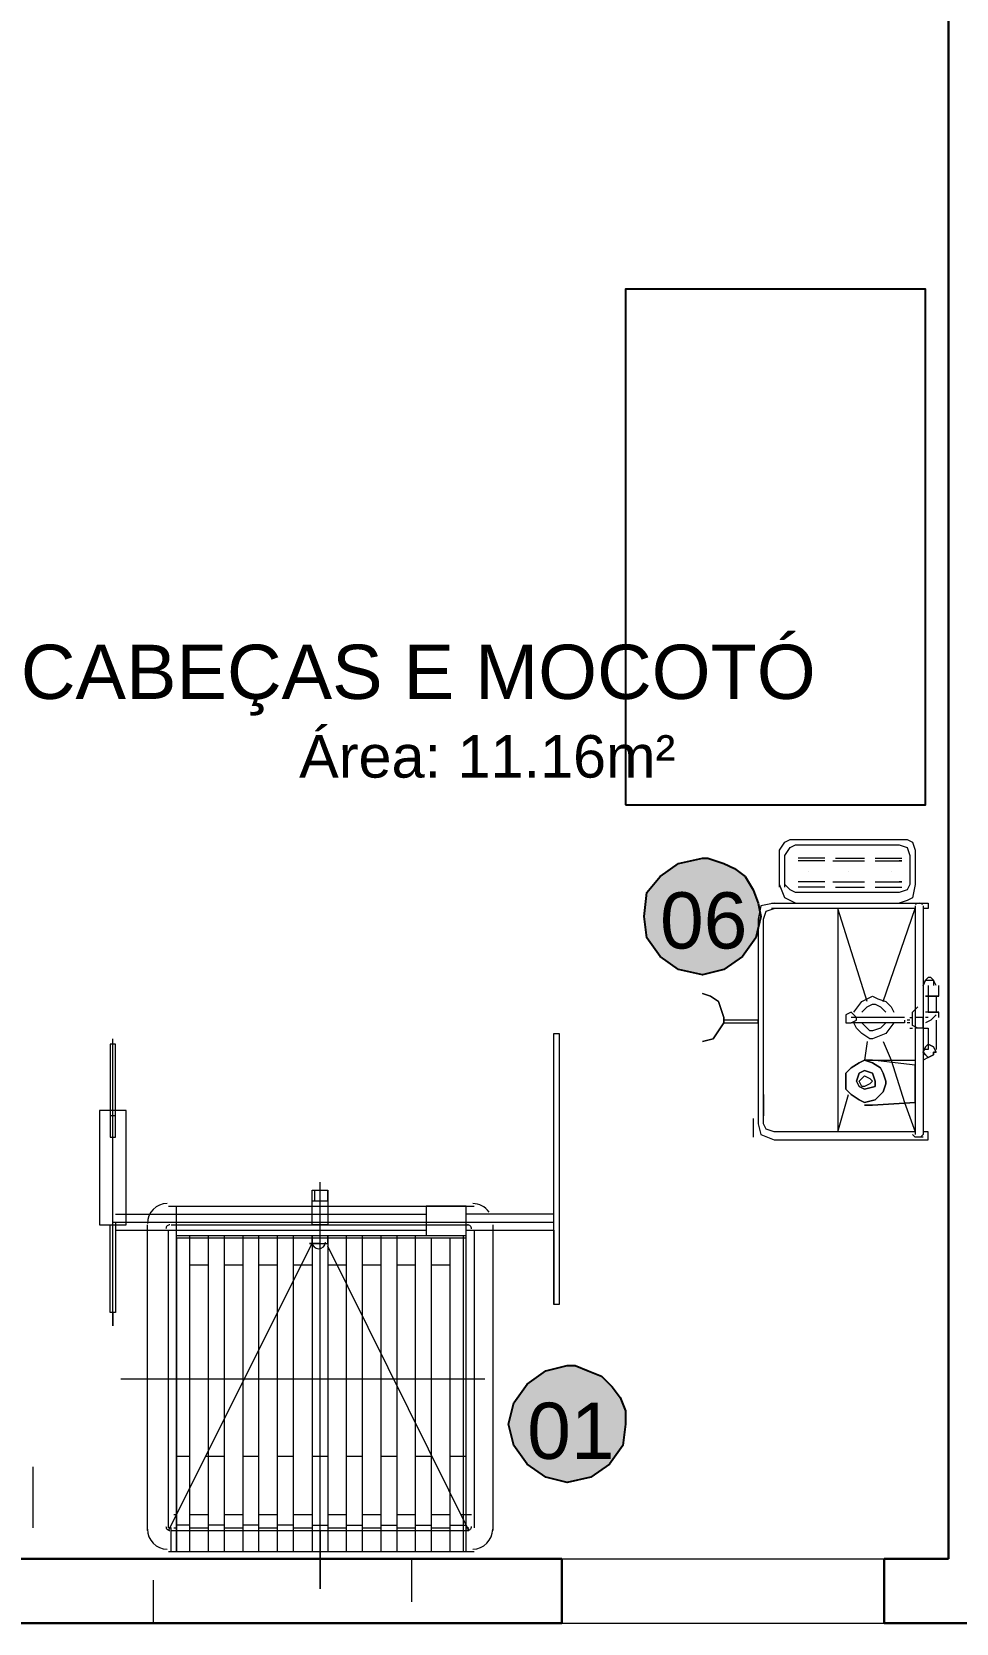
# Model space of a CAD drawing. Header units: millimetres. Extents: x 208330 to 208484, y 9278571 to 9278607.
# Drawn here: x 208406.883 to 208409.035, y 9278577.211 to 9278580.913 of the extents above; entities that cross this region are included whole.
import ezdxf

# ---------------------------------------------------------------- set-up
doc = ezdxf.new("R2010")
doc.units = ezdxf.units.MM
doc.header["$LTSCALE"] = 0.2
doc.header["$MEASUREMENT"] = 0
doc.linetypes.add('Dashed', pattern=[0.75, 0.5, -0.25])
for name, color, linetype, lineweight in [('A-PAREDE', 5, 'Continuous', 30), ('A-PROJEÇÃO', 251, 'Dashed', 9), ('A-VISTA03', 3, 'Continuous', 9)]:
    doc.layers.add(name, color=color, linetype=linetype, lineweight=lineweight)
for name, color, linetype, true_color in [('PDF_equip 1020', 7, 'Continuous', 0x7a7a7a), ('PDF_EQUIPAMENTOS', 7, 'Continuous', 0x7a7a7a), ('PDF_EquipInox', 7, 'Continuous', 0x7a7a7a)]:
    doc.layers.add(name, color=color, linetype=linetype, true_color=true_color)
doc.layers.add('PDF_Text', color=7, linetype='Continuous')
doc.styles.add('PDF Arial', font='arial.ttf')

# ---------------------------------------------------------------- blocks, each defined once
blk = doc.blocks.new('galpao')
at = {"layer": 'A-PAREDE'}
for p, q in [((208289.9876, 9278580.961), (208289.9876, 9278577.361)), ((208286.8876, 9278577.361), (208289.0876, 9278577.361)), ((208289.0876, 9278577.361), (208289.0876, 9278577.211)), ((208289.8376, 9278577.361), (208289.8376, 9278577.211)), ((208289.8376, 9278577.361), (208289.9876, 9278577.361)), ((208286.7376, 9278577.211), (208289.0876, 9278577.211)), ((208294.0876, 9278577.211), (208289.8376, 9278577.211))]:
    blk.add_line(p, q, dxfattribs=at)
at = {"layer": 'A-PROJEÇÃO'}
blk.add_lwpolyline([(208288.7376, 9278577.361), (208288.7376, 9278577.211), (208288.1376, 9278577.211), (208288.1376, 9278577.361)], close=True, dxfattribs=at)
at = {"layer": 'A-VISTA03'}
for p, q in [((208289.0876, 9278577.361), (208289.8376, 9278577.361)), ((208289.0876, 9278577.211), (208289.8376, 9278577.211))]:
    blk.add_line(p, q, dxfattribs=at)
blk = doc.blocks.new('ARQ GALPAO TGOV')
at = {"layer": 'PDF_Text', "true_color": 0xf1eb1f}
h = blk.add_hatch(color=2, dxfattribs=at)
h.dxf.hatch_style = 1
h.paths.add_polyline_path([(-5.2427, 2.5657), (-5.2489, 2.5101), (-5.2798, 2.4668), (-5.323, 2.4359), (-5.3725, 2.4297), (-5.4281, 2.4359), (-5.4714, 2.4668), (-5.5023, 2.5101), (-5.5085, 2.5657), (-5.5023, 2.6152), (-5.4714, 2.6584), (-5.4281, 2.6893), (-5.3725, 2.6955), (-5.3601, 2.6955), (-5.3292, 2.6893), (-5.2983, 2.6708), (-5.2736, 2.6522), (-5.255, 2.6275), (-5.2427, 2.5966)])
h.paths.add_polyline_path([(-5.2798, 1.7991), (-5.286, 1.7434), (-5.3169, 1.7002), (-5.3601, 1.6754), (-5.4158, 1.6631), (-5.4652, 1.6754), (-5.5085, 1.7002), (-5.5394, 1.7434), (-5.5518, 1.7991), (-5.5394, 1.8485), (-5.5085, 1.8918), (-5.4652, 1.9227), (-5.4158, 1.9351), (-5.3972, 1.9289), (-5.3663, 1.9227), (-5.3354, 1.9104), (-5.3107, 1.8856), (-5.2921, 1.8609), (-5.2798, 1.83)])
h.paths.add_polyline_path([(-5.1747, 0.3586), (-5.187, 0.3029), (-5.2118, 0.2597), (-5.255, 0.2287), (-5.3107, 0.2226), (-5.3601, 0.2287), (-5.4034, 0.2597), (-5.4343, 0.3029), (-5.4467, 0.3586), (-5.4343, 0.408), (-5.4034, 0.4513), (-5.3601, 0.476), (-5.3107, 0.4884), (-5.2921, 0.4884), (-5.2612, 0.4822), (-5.2303, 0.4637), (-5.2056, 0.4451), (-5.187, 0.4204), (-5.1747, 0.3895)])
h.paths.add_polyline_path([(-4.9583, -0.3648), (-4.9706, -0.4142), (-5.0016, -0.4575), (-5.0448, -0.4884), (-5.0943, -0.5008), (-5.1499, -0.4884), (-5.1932, -0.4575), (-5.2179, -0.4142), (-5.2303, -0.3648), (-5.2179, -0.3153), (-5.1932, -0.272), (-5.1499, -0.2411), (-5.0943, -0.2287), (-5.0758, -0.2287), (-5.0448, -0.2411), (-5.0201, -0.2535), (-4.9954, -0.2782), (-4.9768, -0.3029), (-4.9645, -0.3338)])
h.paths.add_polyline_path([(-3.4869, -0.3648), (-3.4931, -0.4142), (-3.524, -0.4575), (-3.5672, -0.4884), (-3.6229, -0.5008), (-3.6723, -0.4884), (-3.7156, -0.4575), (-3.7465, -0.4142), (-3.7589, -0.3648), (-3.7465, -0.3153), (-3.7156, -0.272), (-3.6723, -0.2411), (-3.6229, -0.2287), (-3.6043, -0.2287), (-3.5734, -0.2411), (-3.5425, -0.2535), (-3.5178, -0.2782), (-3.4992, -0.3029), (-3.4869, -0.3338)])
h.paths.add_polyline_path([(-3.1716, 0.8161), (-3.1839, 0.7666), (-3.2148, 0.7233), (-3.2581, 0.6924), (-3.3076, 0.6801), (-3.3632, 0.6924), (-3.4065, 0.7233), (-3.4374, 0.7666), (-3.4436, 0.8161), (-3.4374, 0.8717), (-3.4065, 0.9088), (-3.3632, 0.9397), (-3.3076, 0.9521), (-3.2952, 0.9521), (-3.2581, 0.9397), (-3.2334, 0.9274), (-3.2087, 0.9088), (-3.1901, 0.8779), (-3.1778, 0.847)])
at = {"layer": 'PDF_equip 1020', "lineweight": 5}
for points in [[(-4.6739, 0.3029), (-4.6739, 0.3524), (-4.6739, 0.5193), (-4.6863, 0.5193), (-4.6863, 0.3524), (-4.6863, 0.3029)], [(-4.6801, -0.1051), (-4.6801, -0.136), (-4.6801, 0.5317)], [(-3.6538, 0.0866), (-3.6538, -0.0866), (-3.6538, 0.5441), (-3.6414, 0.5441), (-3.6414, -0.0866), (-3.6538, -0.0866)], [(-4.1978, -0.6121), (-4.1978, -0.7481), (-4.1978, 0.1978)], [(-4.2164, 0.1422), (-4.2164, 0.1793), (-4.1793, 0.1793), (-4.1793, 0.1422)], [(-4.2164, 0.1546), (-4.1793, 0.1546), (-4.1793, 0.1793)], [(-4.2102, 0.1546), (-4.2102, 0.1793)], [(-4.6739, 0.1236), (-4.6368, 0.1236), (-3.9506, 0.1236)], [(-4.5502, 0.1422), (-3.8393, 0.1422)], [(-3.8578, 0.068), (-4.5317, 0.068), (-4.5317, -0.6615), (-4.5317, 0.1422)], [(-3.8578, -0.6615), (-3.8578, 0.1422), (-3.9506, 0.1422), (-3.9506, 0.0742)], [(-3.8578, 0.0866), (-3.6538, 0.0866), (-3.6538, 0.1236), (-3.8578, 0.1236)], [(-4.6739, 0.0866), (-4.6739, -0.1051), (-4.6863, -0.1051), (-4.6863, 0.0866), (-4.6863, 0.0989)], [(-4.6801, 0.1051), (-4.6368, 0.1051), (-3.6538, 0.1051)], [(-4.6739, 0.1051), (-4.6739, 0.0866), (-4.6368, 0.0866), (-3.9506, 0.0866)], [(-4.5997, -0.6121), (-4.5997, -0.2597), (-4.5997, 0.0989)], [(-4.5441, -0.6615), (-4.5441, -0.6059), (-4.5502, -0.6059), (-4.5502, -0.2597), (-4.5502, 0.0866)], [(-4.5502, -0.6121), (-4.2164, 0.0556), (-4.2164, 0.0742), (-4.2164, -0.6615)], [(-4.5441, 0.0989), (-4.5317, 0.0989), (-3.8578, 0.0989), (-3.8516, 0.0989)], [(-4.5317, 0.0742), (-3.8578, 0.0742)], [(-4.5008, -0.6615), (-4.5008, 0.0742)], [(-4.4575, -0.6615), (-4.4575, 0.0742)], [(-4.4204, -0.6615), (-4.4204, 0.0742)], [(-4.3771, -0.6615), (-4.3771, 0.0742)], [(-4.34, -0.6615), (-4.34, 0.0742)], [(-4.2968, -0.6615), (-4.2968, 0.0742)], [(-4.2597, -0.6615), (-4.2597, 0.0742)], [(-4.1978, 0.0556), (-4.2226, 0.0556), (-4.1793, 0.0556), (-4.1793, 0.0742), (-4.1793, -0.6615)], [(-4.136, -0.6615), (-4.136, 0.0742)], [(-4.0989, -0.6615), (-4.0989, 0.0742)], [(-4.0557, -0.6615), (-4.0557, 0.0742)], [(-4.0186, -0.6615), (-4.0186, 0.0742)], [(-3.9753, -0.6615), (-3.9753, 0.0742)], [(-3.864, -0.6615), (-3.864, 0.0742)], [(-3.8393, 0.0866), (-3.8393, -0.6059)], [(-3.796, 0.0989), (-3.796, -0.6121)], [(-4.5441, -0.6121), (-4.5317, -0.6121), (-3.8516, -0.6121), (-3.8578, -0.6121), (-3.8516, -0.6121), (-4.1793, 0.0495)], [(-3.9382, -0.6615), (-3.9382, 0.068)], [(-3.8949, -0.6615), (-3.8949, 0.068)], [(-4.5317, 0.0062), (-4.5317, 0.0062)], [(-4.5008, 0.0062), (-4.4575, 0.0062)], [(-4.4204, 0.0062), (-4.3771, 0.0062)], [(-4.34, 0.0062), (-4.2968, 0.0062)], [(-4.2597, 0.0062), (-4.2164, 0.0062)], [(-4.1793, 0.0062), (-4.136, 0.0062)], [(-4.0989, 0.0062), (-4.0557, 0.0062)], [(-4.0186, 0.0062), (-3.9753, 0.0062)], [(-3.9382, 0.0062), (-3.8949, 0.0062)], [(-4.6615, -0.2597), (-4.5997, -0.2597), (-3.8145, -0.2597)], [(-4.8655, -0.6059), (-4.8655, -0.4637)]]:
    blk.add_lwpolyline(points, dxfattribs=at)
for points in [[(-4.6492, 0.3648), (-4.711, 0.3648), (-4.711, 0.0989), (-4.6492, 0.0989)], [(-4.6739, 0.3029), (-4.6739, 0.3524), (-4.6863, 0.3524), (-4.6863, 0.3029)], [(-4.1793, 0.0989), (-4.2164, 0.0989), (-4.2164, 0.1793), (-4.1793, 0.1793)]]:
    blk.add_lwpolyline(points, close=True, dxfattribs=at)
for centre, radius, start, end in [((-4.5533, 0.102), 0.0464, 90, 180), ((-3.8424, 0.102), 0.0464, 35.1232, 90), ((-4.5472, 0.0896), 0.00927, 89.9999, 180.0001), ((-3.8547, 0.0896), 0.00927, 359.9999, 90.0001), ((-4.2009, 0.0587), 0.0155, 180.0001, 359.9999)]:
    blk.add_arc(centre, radius, start, end, dxfattribs=at)
at = {"layer": 'PDF_EQUIPAMENTOS', "lineweight": 25}
blk.add_lwpolyline([(-3.4869, 1.0757), (-2.7883, 1.0757), (-2.7883, 2.2751), (-3.4869, 2.2751)], close=True, dxfattribs=at)
at = {"layer": 'PDF_EQUIPAMENTOS', "lineweight": 5}
for points in [[(-4.5317, -0.439), (-4.5008, -0.439)], [(-4.4637, -0.439), (-4.4204, -0.439)], [(-4.3771, -0.439), (-4.34, -0.439)], [(-4.2968, -0.439), (-4.2597, -0.439)], [(-4.2164, -0.439), (-4.1793, -0.439)], [(-4.136, -0.439), (-4.0989, -0.439)], [(-4.0557, -0.439), (-4.0186, -0.439)], [(-3.9753, -0.439), (-3.9382, -0.439)], [(-3.8949, -0.439), (-3.8578, -0.439)], [(-4.5379, -0.575), (-4.5317, -0.575)], [(-4.5008, -0.575), (-4.4575, -0.575)], [(-4.4204, -0.575), (-4.3771, -0.575)], [(-4.34, -0.575), (-4.2968, -0.575)], [(-4.2597, -0.575), (-4.2164, -0.575)], [(-4.1793, -0.575), (-4.136, -0.575)], [(-4.0989, -0.575), (-4.0557, -0.575)], [(-4.0186, -0.575), (-3.9753, -0.575)], [(-3.9382, -0.575), (-3.8949, -0.575)], [(-3.8702, -0.575), (-3.8455, -0.575)], [(-4.5379, -0.6059), (-4.5317, -0.6059)], [(-4.5008, -0.5997), (-4.5317, -0.5997)], [(-4.5008, -0.6059), (-4.4575, -0.6059)], [(-4.4204, -0.5997), (-4.4575, -0.5997)], [(-4.4204, -0.6059), (-4.3771, -0.6059)], [(-4.34, -0.5997), (-4.3771, -0.5997)], [(-4.34, -0.6059), (-4.2968, -0.6059)], [(-4.2597, -0.5997), (-4.2968, -0.5997)], [(-4.2597, -0.6059), (-4.2164, -0.6059)], [(-4.2164, -0.5997), (-4.1793, -0.5997)], [(-4.1793, -0.6059), (-4.136, -0.6059)], [(-4.136, -0.5997), (-4.0989, -0.5997)], [(-4.0989, -0.6059), (-4.0557, -0.6059)], [(-4.0557, -0.5997), (-4.0186, -0.5997)], [(-4.0186, -0.6059), (-3.9753, -0.6059)], [(-3.9753, -0.5997), (-3.9382, -0.5997)], [(-3.9382, -0.6059), (-3.8949, -0.6059)], [(-3.8949, -0.5997), (-3.8578, -0.5997)], [(-3.8578, -0.6059), (-3.8516, -0.6059)], [(-3.8393, -0.6615), (-4.5502, -0.6615)]]:
    blk.add_lwpolyline(points, dxfattribs=at)
for centre, radius, start, end in [((-4.5533, -0.609), 0.0464, 180, 270), ((-4.5472, -0.6028), 0.00927, 179.9999, 270.0001), ((-3.8547, -0.6028), 0.00927, 269.9999, 0.0001), ((-3.8424, -0.609), 0.0464, 270, 0)]:
    blk.add_arc(centre, radius, start, end, dxfattribs=at)
at = {"layer": 'PDF_EquipInox', "lineweight": 0}
for points in [[(-3.1283, 0.8841), (-3.1283, 0.9583), (-3.1283, 0.9706), (-3.1159, 0.9892), (-3.1036, 0.9954), (-3.0912, 0.9954), (-2.8501, 0.9954), (-2.8315, 0.9954), (-2.8192, 0.9892), (-2.813, 0.9706), (-2.813, 0.9583), (-2.813, 0.8903), (-2.8192, 0.8594), (-2.8315, 0.8532), (-2.8501, 0.847)], [(-3.1159, 0.8841), (-3.1159, 0.9583), (-3.1036, 0.9768), (-3.0912, 0.983), (-2.8501, 0.983), (-2.8315, 0.9768), (-2.8254, 0.9583), (-2.8254, 0.8903), (-2.8315, 0.8779), (-2.8501, 0.8717), (-3.0912, 0.8717), (-3.1036, 0.8779), (-3.1159, 0.8903)], [(-3.0232, 0.9521), (-3.085, 0.9521)], [(-3.0232, 0.9459), (-3.085, 0.9459)], [(-3.0232, 0.9459), (-3.0232, 0.9459)], [(-3.0046, 0.9459), (-2.9985, 0.9459), (-2.9305, 0.9459)], [(-2.9985, 0.9521), (-2.9305, 0.9521)], [(-2.9305, 0.9459), (-2.9305, 0.9459)], [(-2.9057, 0.9521), (-2.8439, 0.9521)], [(-2.9057, 0.9459), (-2.8439, 0.9459), (-2.8501, 0.9459)], [(-2.9057, 0.9459), (-2.9057, 0.9459)], [(-3.0912, 0.847), (-3.1036, 0.8532), (-3.1159, 0.8594), (-3.1283, 0.8903)], [(-3.0232, 0.8964), (-3.085, 0.8964)], [(-3.085, 0.8964), (-3.085, 0.8964)], [(-3.0603, 0.9212), (-3.0603, 0.9212)], [(-3.0232, 0.8964), (-3.0232, 0.8964)], [(-3.0046, 0.8964), (-2.9985, 0.8964), (-2.9305, 0.8964)], [(-2.9676, 0.9212), (-2.9676, 0.9212)], [(-2.9305, 0.8964), (-2.9305, 0.8964)], [(-2.9057, 0.8964), (-2.8439, 0.8964), (-2.8501, 0.8964)], [(-2.9057, 0.8964), (-2.9057, 0.8964)], [(-2.8686, 0.9212), (-2.8686, 0.9212)], [(-3.0232, 0.8841), (-3.085, 0.8841)], [(-2.9985, 0.8841), (-2.9305, 0.8841)], [(-2.9057, 0.8841), (-2.8439, 0.8841)], [(-3.1407, 0.847), (-3.1716, 0.8408), (-3.1778, 0.8099), (-3.1778, 0.3338), (-3.1716, 0.3091), (-3.1407, 0.2968), (-2.7821, 0.2968), (-2.7821, 0.3153), (-2.7944, 0.3153)], [(-2.8872, 0.5255), (-2.8686, 0.4822), (-2.8377, 0.3833), (-2.813, 0.3153), (-3.1407, 0.3153), (-3.1592, 0.3215), (-3.1654, 0.3338), (-3.1654, 0.8099), (-3.1592, 0.8284), (-3.1407, 0.8346)], [(-3.1468, 0.847), (-2.7821, 0.847), (-2.7821, 0.8346), (-2.7944, 0.8346)], [(-2.8872, 0.6182), (-2.813, 0.8346), (-3.1468, 0.8346)], [(-3.085, 0.847), (-2.8439, 0.847)], [(-2.9243, 0.6182), (-2.9923, 0.8346), (-2.9923, 0.3153), (-2.9676, 0.4019)], [(-2.7944, 0.8408), (-2.7944, 0.3091), (-2.8006, 0.3029), (-2.8068, 0.3029), (-2.813, 0.3029), (-2.8192, 0.3091)], [(-2.813, 0.8408), (-2.813, 0.3091)], [(-3.1654, 0.7481), (-3.1654, 0.7975)], [(-2.7635, 0.6553), (-2.7697, 0.6677), (-2.7759, 0.6739), (-2.7821, 0.6739), (-2.7883, 0.6677), (-2.7944, 0.6553), (-2.7883, 0.6677), (-2.7821, 0.6677), (-2.7697, 0.6677), (-2.7697, 0.6615), (-2.7697, 0.6553)], [(-2.9552, 0.5935), (-2.9366, 0.6182), (-2.9119, 0.6306), (-2.8995, 0.6244), (-2.881, 0.6182), (-2.8686, 0.6059), (-2.8625, 0.5935)], [(-2.7821, 0.6553), (-2.7821, 0.6368), (-2.7821, 0.6306), (-2.7883, 0.6306), (-2.7574, 0.6306), (-2.7821, 0.6306), (-2.7883, 0.6306)], [(-2.7821, 0.6306), (-2.7821, 0.5935), (-2.7883, 0.5935)], [(-2.7635, 0.6306), (-2.7635, 0.5935)], [(-2.7574, 0.6306), (-2.7574, 0.643), (-2.7574, 0.6553)], [(-2.8377, 0.575), (-2.8377, 0.5688), (-2.9614, 0.5688), (-2.949, 0.575), (-2.949, 0.5811), (-2.9552, 0.5873), (-2.9614, 0.5935), (-2.9737, 0.5873), (-2.9737, 0.5811), (-2.9737, 0.5688), (-2.9614, 0.5688)], [(-2.9366, 0.5935), (-2.9243, 0.6059), (-2.9119, 0.6121), (-2.9057, 0.6121), (-2.8934, 0.6059), (-2.881, 0.5935)], [(-2.8068, 0.5564), (-2.8192, 0.5626), (-2.8192, 0.5811), (-2.8192, 0.5935), (-2.8068, 0.6059)], [(-2.813, 0.5997), (-2.813, 0.5379)], [(-2.7944, 0.5935), (-2.7944, 0.5935)], [(-2.7821, 0.5935), (-2.7574, 0.5935), (-2.7821, 0.5935)], [(-2.7574, 0.5811), (-2.7574, 0.5935)], [(-3.2581, 0.5688), (-3.1778, 0.5688), (-3.1778, 0.575), (-3.2581, 0.575)], [(-2.8377, 0.5811), (-2.9614, 0.5811)], [(-2.8625, 0.5688), (-2.881, 0.5441), (-2.9119, 0.5317), (-2.9181, 0.5317), (-2.9366, 0.5441), (-2.949, 0.5564), (-2.9552, 0.5688)], [(-2.881, 0.5688), (-2.8934, 0.5564), (-2.9119, 0.5502), (-2.9181, 0.5502), (-2.9243, 0.5564), (-2.9366, 0.5688)], [(-2.8254, 0.575), (-2.8315, 0.575)], [(-2.8254, 0.5688), (-2.8315, 0.5688)], [(-2.8254, 0.5811), (-2.8192, 0.5811)], [(-2.8254, 0.5564), (-2.8192, 0.5564)], [(-2.7944, 0.5811), (-2.813, 0.5811)], [(-2.7944, 0.5564), (-2.813, 0.5564)], [(-2.7944, 0.5811), (-2.7944, 0.5564), (-2.7944, 0.5811)], [(-2.7944, 0.5811), (-2.7944, 0.5811)], [(-2.7944, 0.5811), (-2.7944, 0.5811)], [(-2.7944, 0.5811), (-2.7944, 0.5811)], [(-2.7944, 0.5626), (-2.7944, 0.5564), (-2.7821, 0.5564), (-2.7821, 0.507), (-2.7944, 0.507)], [(-2.7635, 0.5873), (-2.7759, 0.575), (-2.7883, 0.5688)], [(-2.7821, 0.5811), (-2.7883, 0.5811)], [(-2.7635, 0.575), (-2.7635, 0.507)], [(-2.9243, 0.5255), (-2.9305, 0.4822), (-2.9119, 0.4822), (-2.9305, 0.4822)], [(-2.9119, 0.4822), (-2.9119, 0.4822)], [(-2.813, 0.4699), (-2.9119, 0.4822), (-2.813, 0.4822)], [(-2.7821, 0.4884), (-2.7944, 0.4822)], [(-2.7759, 0.5008), (-2.7759, 0.5008)], [(-2.813, 0.4699), (-2.813, 0.4699)], [(-2.813, 0.4699), (-2.813, 0.3833), (-2.813, 0.4699)], [(-2.813, 0.4637), (-2.813, 0.4637)], [(-2.813, 0.4019), (-2.813, 0.408)], [(-3.1654, 0.4019), (-3.1654, 0.3524)], [(-2.9305, 0.3771), (-2.9305, 0.3771)], [(-2.9305, 0.3771), (-2.9119, 0.3771), (-2.9305, 0.3771)], [(-2.813, 0.3833), (-2.9119, 0.3771), (-2.813, 0.3833)], [(-2.9119, 0.3771), (-2.9119, 0.3771)], [(-2.813, 0.3833), (-2.813, 0.3895)], [(-3.1901, 0.3462), (-3.1901, 0.3029)], [(-2.7944, 0.3029), (-2.813, 0.3029)]]:
    blk.add_lwpolyline(points, dxfattribs=at)
for points in [[(-3.3076, 0.5255), (-3.2829, 0.5317), (-3.2705, 0.5502), (-3.2581, 0.5688), (-3.2581, 0.5811), (-3.2643, 0.5997), (-3.2705, 0.6182), (-3.289, 0.6306), (-3.3076, 0.6368), (-3.289, 0.6306), (-3.2705, 0.6182), (-3.2643, 0.5997), (-3.2581, 0.5811), (-3.2581, 0.5688), (-3.2705, 0.5502), (-3.2829, 0.5317)], [(-2.7821, 0.4884), (-2.7697, 0.4946), (-2.7697, 0.5008), (-2.7635, 0.5008), (-2.7697, 0.5131), (-2.7821, 0.5193), (-2.7883, 0.5131), (-2.7944, 0.5008), (-2.7883, 0.4946), (-2.7821, 0.4884), (-2.7883, 0.4946), (-2.7944, 0.5008), (-2.7883, 0.5131), (-2.7821, 0.5193), (-2.7697, 0.5131), (-2.7635, 0.5008), (-2.7697, 0.5008), (-2.7697, 0.4946)], [(-2.7821, 0.4884), (-2.7883, 0.4946), (-2.7944, 0.5008), (-2.7883, 0.5131), (-2.7821, 0.5193), (-2.7697, 0.5131), (-2.7635, 0.5008), (-2.7697, 0.5008), (-2.7697, 0.4946)], [(-2.9305, 0.3833), (-2.9057, 0.3895), (-2.8872, 0.408), (-2.881, 0.4266), (-2.881, 0.4328), (-2.8872, 0.4513), (-2.8934, 0.4637), (-2.9119, 0.476), (-2.9305, 0.4822), (-2.9428, 0.476), (-2.9614, 0.4637), (-2.9737, 0.4513), (-2.9737, 0.4328), (-2.9737, 0.4142), (-2.9614, 0.4019), (-2.9428, 0.3895), (-2.9305, 0.3833), (-2.9428, 0.3895), (-2.9614, 0.4019), (-2.9737, 0.4142), (-2.9737, 0.4328), (-2.9737, 0.4513), (-2.9614, 0.4637), (-2.9428, 0.476), (-2.9305, 0.4822), (-2.9119, 0.476), (-2.8934, 0.4637), (-2.8872, 0.4513), (-2.881, 0.4328), (-2.881, 0.4266), (-2.8872, 0.408), (-2.9057, 0.3895)], [(-2.9305, 0.4142), (-2.9057, 0.4204), (-2.9057, 0.4328), (-2.9119, 0.4513), (-2.9305, 0.4575), (-2.9428, 0.4513), (-2.949, 0.4328), (-2.9428, 0.4204), (-2.9305, 0.4142), (-2.9428, 0.4204), (-2.949, 0.4328), (-2.9428, 0.4513), (-2.9305, 0.4575), (-2.9119, 0.4513), (-2.9057, 0.4328), (-2.9057, 0.4204)], [(-2.9305, 0.4204), (-2.9366, 0.4204), (-2.9428, 0.4328), (-2.9366, 0.439), (-2.9305, 0.4451), (-2.9181, 0.439), (-2.9119, 0.4328), (-2.9181, 0.4266)]]:
    blk.add_lwpolyline(points, close=True, dxfattribs=at)
blk.add_arc((-2.8037, 0.8315), 0.0155, 55.6541, 124.3459, dxfattribs=at)
at = {"layer": 'PDF_Text'}
for points in [[(-3.1716, 0.8161), (-3.1839, 0.7666), (-3.2148, 0.7233), (-3.2581, 0.6924), (-3.3076, 0.6801), (-3.3632, 0.6924), (-3.4065, 0.7233), (-3.4374, 0.7666), (-3.4436, 0.8161), (-3.4374, 0.8717), (-3.4065, 0.9088), (-3.3632, 0.9397), (-3.3076, 0.9521), (-3.2952, 0.9521), (-3.2581, 0.9397), (-3.2334, 0.9274), (-3.2087, 0.9088), (-3.1901, 0.8779), (-3.1778, 0.847)], [(-3.4869, -0.3648), (-3.4931, -0.4142), (-3.524, -0.4575), (-3.5672, -0.4884), (-3.6229, -0.5008), (-3.6723, -0.4884), (-3.7156, -0.4575), (-3.7465, -0.4142), (-3.7589, -0.3648), (-3.7465, -0.3153), (-3.7156, -0.272), (-3.6723, -0.2411), (-3.6229, -0.2287), (-3.6043, -0.2287), (-3.5734, -0.2411), (-3.5425, -0.2535), (-3.5178, -0.2782), (-3.4992, -0.3029), (-3.4869, -0.3338)]]:
    blk.add_lwpolyline(points, close=True, dxfattribs=at)
at = {"layer": 'A-PAREDE', "color": 6}
blk.add_blockref('galpao', (-208292.7228, -9278578.0387), dxfattribs=at)
at = {"layer": 'PDF_Text', "insert": (-4.8942, 1.1377), "char_height": 0.126118, "attachment_point": 7, "style": 'PDF Arial'}
blk.add_mtext_dynamic_manual_height_columns('CABEÇAS E MOCOTÓ\\P\\pxqc;{\\H0.78431x;Área: 11.16m²}', width=2.171003, gutter_width=30.3147, heights=[0], dxfattribs=at)
at = {"layer": 'PDF_Text', "char_height": 0.1308, "attachment_point": 7, "style": 'PDF Arial'}
for s, insert in [('06', (-3.4065, 0.7397)), ('01', (-3.7156, -0.4474))]:
    blk.add_mtext(s, dxfattribs=dict(at, insert=insert))

msp = doc.modelspace()

# ---------------------------------------------------------------- hatches: boundary and pattern name
at = {"true_color": 0xf1eb1f}
h = msp.add_hatch(dxfattribs=at)
h.set_pattern_fill('ANGLE', color=2)
h.set_pattern_definition([(0, (208445.6616, 9278558.4115), (0, 6.985), [5.08, -1.905]), (90, (208445.6616, 9278558.4115), (-6.985, 4e-16), [5.08, -1.905])])
h.paths.add_polyline_path([(208406.7938, 9278577.6739), (208406.7814, 9278577.6245), (208406.7505, 9278577.5812), (208406.7072, 9278577.5503), (208406.6578, 9278577.5379), (208406.6021, 9278577.5503), (208406.5589, 9278577.5812), (208406.5341, 9278577.6245), (208406.5218, 9278577.6739), (208406.5341, 9278577.7234), (208406.5589, 9278577.7667), (208406.6021, 9278577.7976), (208406.6578, 9278577.8099), (208406.6763, 9278577.8099), (208406.7072, 9278577.7976), (208406.732, 9278577.7852), (208406.7567, 9278577.7605), (208406.7753, 9278577.7358), (208406.7876, 9278577.7048)])
h.paths.add_polyline_path([(208408.5805, 9278578.8548), (208408.5682, 9278578.8053), (208408.5372, 9278578.762), (208408.494, 9278578.7311), (208408.4445, 9278578.7188), (208408.3889, 9278578.7311), (208408.3456, 9278578.762), (208408.3147, 9278578.8053), (208408.3085, 9278578.8548), (208408.3147, 9278578.9104), (208408.3456, 9278578.9475), (208408.3889, 9278578.9784), (208408.4445, 9278578.9908), (208408.4569, 9278578.9908), (208408.494, 9278578.9784), (208408.5187, 9278578.9661), (208408.5434, 9278578.9475), (208408.562, 9278578.9166), (208408.5743, 9278578.8857)])
h.paths.add_polyline_path([(208408.2652, 9278577.6739), (208408.259, 9278577.6245), (208408.2281, 9278577.5812), (208408.1848, 9278577.5503), (208408.1292, 9278577.5379), (208408.0797, 9278577.5503), (208408.0365, 9278577.5812), (208408.0056, 9278577.6245), (208407.9932, 9278577.6739), (208408.0056, 9278577.7234), (208408.0365, 9278577.7667), (208408.0797, 9278577.7976), (208408.1292, 9278577.8099), (208408.1477, 9278577.8099), (208408.1787, 9278577.7976), (208408.2096, 9278577.7852), (208408.2343, 9278577.7605), (208408.2528, 9278577.7358), (208408.2652, 9278577.7048)])
h.paths.add_polyline_path([(208406.5774, 9278578.3973), (208406.5651, 9278578.3416), (208406.5403, 9278578.2984), (208406.497, 9278578.2674), (208406.4414, 9278578.2613), (208406.3919, 9278578.2674), (208406.3487, 9278578.2984), (208406.3178, 9278578.3416), (208406.3054, 9278578.3973), (208406.3178, 9278578.4467), (208406.3487, 9278578.49), (208406.3919, 9278578.5147), (208406.4414, 9278578.5271), (208406.46, 9278578.5271), (208406.4909, 9278578.5209), (208406.5218, 9278578.5024), (208406.5465, 9278578.4838), (208406.5651, 9278578.4591), (208406.5774, 9278578.4282)])
h.paths.add_polyline_path([(208406.4723, 9278579.8378), (208406.4661, 9278579.7821), (208406.4352, 9278579.7389), (208406.3919, 9278579.7141), (208406.3363, 9278579.7018), (208406.2868, 9278579.7141), (208406.2436, 9278579.7389), (208406.2127, 9278579.7821), (208406.2003, 9278579.8378), (208406.2127, 9278579.8872), (208406.2436, 9278579.9305), (208406.2868, 9278579.9614), (208406.3363, 9278579.9738), (208406.3549, 9278579.9676), (208406.3858, 9278579.9614), (208406.4167, 9278579.9491), (208406.4414, 9278579.9243), (208406.46, 9278579.8996), (208406.4723, 9278579.8687)])
h.paths.add_polyline_path([(208406.5094, 9278580.6044), (208406.5032, 9278580.5487), (208406.4723, 9278580.5055), (208406.429, 9278580.4746), (208406.3796, 9278580.4684), (208406.3239, 9278580.4746), (208406.2807, 9278580.5055), (208406.2498, 9278580.5487), (208406.2436, 9278580.6044), (208406.2498, 9278580.6538), (208406.2807, 9278580.6971), (208406.3239, 9278580.728), (208406.3796, 9278580.7342), (208406.3919, 9278580.7342), (208406.4229, 9278580.728), (208406.4538, 9278580.7095), (208406.4785, 9278580.6909), (208406.497, 9278580.6662), (208406.5094, 9278580.6353)])

# ---------------------------------------------------------------- block references
at = {"color": 6}
msp.add_blockref('ARQ GALPAO TGOV', (208411.7521, 9278578.0387), dxfattribs=at)

doc.saveas('drawing.dxf')
